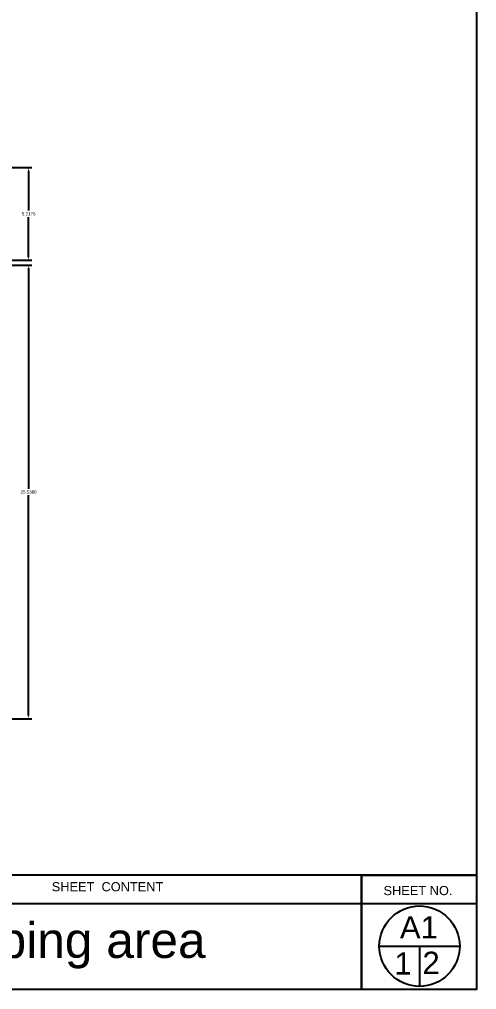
# Model space of a CAD drawing. Header units: inches. Extents: x 17 to 458, y 103 to 566.
# Drawn here: x 432.4 to 458.1, y 103.3 to 157.9 of the extents above; entities that cross this region are included whole.
import ezdxf

# ---------------------------------------------------------------- set-up
doc = ezdxf.new("R2010")
doc.units = ezdxf.units.IN
doc.header["$MEASUREMENT"] = 0
doc.styles.get("Standard").update_dxf_attribs({"font": 'arial.ttf'})
doc.dimstyles.get("Standard").update_dxf_attribs({"dimtxt": 0.18, "dimasz": 0.18, "dimexe": 0.18, "dimexo": 0.0625, "dimgap": 0.09, "dimtad": 0, "dimtih": 1, "dimtoh": 1, "dimdec": 4, "dimzin": 0, "dimdsep": 46, "dimtxsty": 'Standard', "dimcen": 0.09, "dimadec": 0, "dimazin": 0, "dimtfac": 1, "dimtdec": 4, "dimtofl": 0, "dimtmove": 0, "dimatfit": 3, "dimfxl": 1, "dimtolj": 1, "dimtzin": 0, "dimarcsym": 0})

# ---------------------------------------------------------------- blocks, each defined once
blk = doc.blocks.new('*D162')
at = {"color": 0, "lineweight": -2, "transparency": 16777216}
for p, q in [((431.775, 149.579), (433.068, 149.579)), ((432.888, 149.399), (432.888, 147.152)), ((432.888, 144.541), (432.888, 146.788)), ((431.775, 144.361), (433.068, 144.361))]:
    blk.add_line(p, q, dxfattribs=at)
at = {"color": 0, "transparency": 16777216}
for points in [[(432.858, 149.399), (432.918, 149.399), (432.888, 149.579)], [(432.858, 144.541), (432.918, 144.541), (432.888, 144.361)]]:
    blk.add_solid(points, dxfattribs=at)
at = {"layer": 'Defpoints', "color": 0, "transparency": 16777216}
for p in [(431.713, 149.579), (431.713, 144.361), (432.888, 144.361)]:
    blk.add_point(p, dxfattribs=at)
at = {"color": 0, "lineweight": 0, "transparency": 16777216, "insert": (432.888, 146.97), "char_height": 0.18, "attachment_point": 5}
blk.add_mtext('\\A1;5.2176', dxfattribs=at)
blk = doc.blocks.new('*D163')
at = {"color": 0, "lineweight": -2, "transparency": 16777216}
for p, q in [((431.775, 144.087), (433.068, 144.087)), ((432.888, 143.907), (432.888, 131.499)), ((432.888, 118.728), (432.888, 131.135)), ((431.775, 118.548), (433.068, 118.548))]:
    blk.add_line(p, q, dxfattribs=at)
at = {"color": 0, "transparency": 16777216}
for points in [[(432.858, 143.907), (432.918, 143.907), (432.888, 144.087)], [(432.858, 118.728), (432.918, 118.728), (432.888, 118.548)]]:
    blk.add_solid(points, dxfattribs=at)
at = {"layer": 'Defpoints', "color": 0, "transparency": 16777216}
for p in [(431.713, 144.087), (431.713, 118.548), (432.888, 118.548)]:
    blk.add_point(p, dxfattribs=at)
at = {"color": 0, "lineweight": 0, "transparency": 16777216, "insert": (432.888, 131.317), "char_height": 0.18, "attachment_point": 5}
blk.add_mtext('\\A1;25.5388', dxfattribs=at)

msp = doc.modelspace()

# ---------------------------------------------------------------- linework, layer by layer
at = {"color": 240, "true_color": 0xed1f24}
for p, q in [((458.09613, 203.80105), (458.09613, 103.30611)), ((458.09613, 109.74809), (303.05907, 109.74809)), ((451.62239, 109.74809), (451.62239, 103.30611)), ((458.09613, 108.13759), (309.53281, 108.13759)), ((458.09613, 103.30611), (303.05907, 103.30611)), ((458.09613, 103.30611), (303.05907, 103.30611))]:
    msp.add_line(p, q, dxfattribs=at)
at = {"color": 8}
for p, q in [((452.62295, 105.75111), (457.14603, 105.75111)), ((454.88449, 105.75111), (454.88449, 103.48957))]:
    msp.add_line(p, q, dxfattribs=at)
at = {"color": 240, "true_color": 0xed1f24}
msp.add_lwpolyline([(451.62239, 109.74809), (458.09613, 109.74809), (458.09613, 103.30611), (451.62239, 103.30611)], close=True, dxfattribs=at)
at = {"color": 8}
msp.add_circle((454.88449, 105.75111), 2.26154, dxfattribs=at)

# ---------------------------------------------------------------- texts
at = {"color": 18, "true_color": 0x000000}
for s, height, p in [('SHEET  CONTENT', 0.5153587, (434.19014, 108.83862)), ('SHEET NO.', 0.515359, (452.85678, 108.62404))]:
    msp.add_text(s, height=height, dxfattribs=at).set_placement(p)
at = {"color": 140}
msp.add_text('A1', height=1.252322, dxfattribs=at).set_placement((453.78116, 106.18438))
at = {"color": 1}
for s, p in [('1', (453.47001, 104.15431)), ('2', (455.05117, 104.18835))]:
    msp.add_text(s, height=1.25232, dxfattribs=at).set_placement(p)
at = {"lineweight": 0, "insert": (424.67385, 107.08782), "char_height": 2, "attachment_point": 1}
msp.add_mtext_dynamic_manual_height_columns('Shopping area', width=19.5565234, gutter_width=1, heights=[0], dxfattribs=at)

# ---------------------------------------------------------------- dimensions: what is measured, and where the dimension line sits
at = {"color": 3, "lineweight": 0}
for base, p1, p2, picture, middle in [((432.88777, 144.3614), (431.71251, 149.579), (431.71251, 144.3614), '*D162', (432.88777, 146.9702)), ((432.88777, 118.54801), (431.71251, 144.08678), (431.71251, 118.54801), '*D163', (432.88777, 131.31739))]:
    dim = msp.add_linear_dim(base=base, p1=p1, p2=p2, angle=90, dimstyle='Standard', dxfattribs=at)
    dim.commit()
    dim.dimension.update_dxf_attribs({"geometry": picture, "text_midpoint": middle})

doc.saveas('drawing.dxf')
